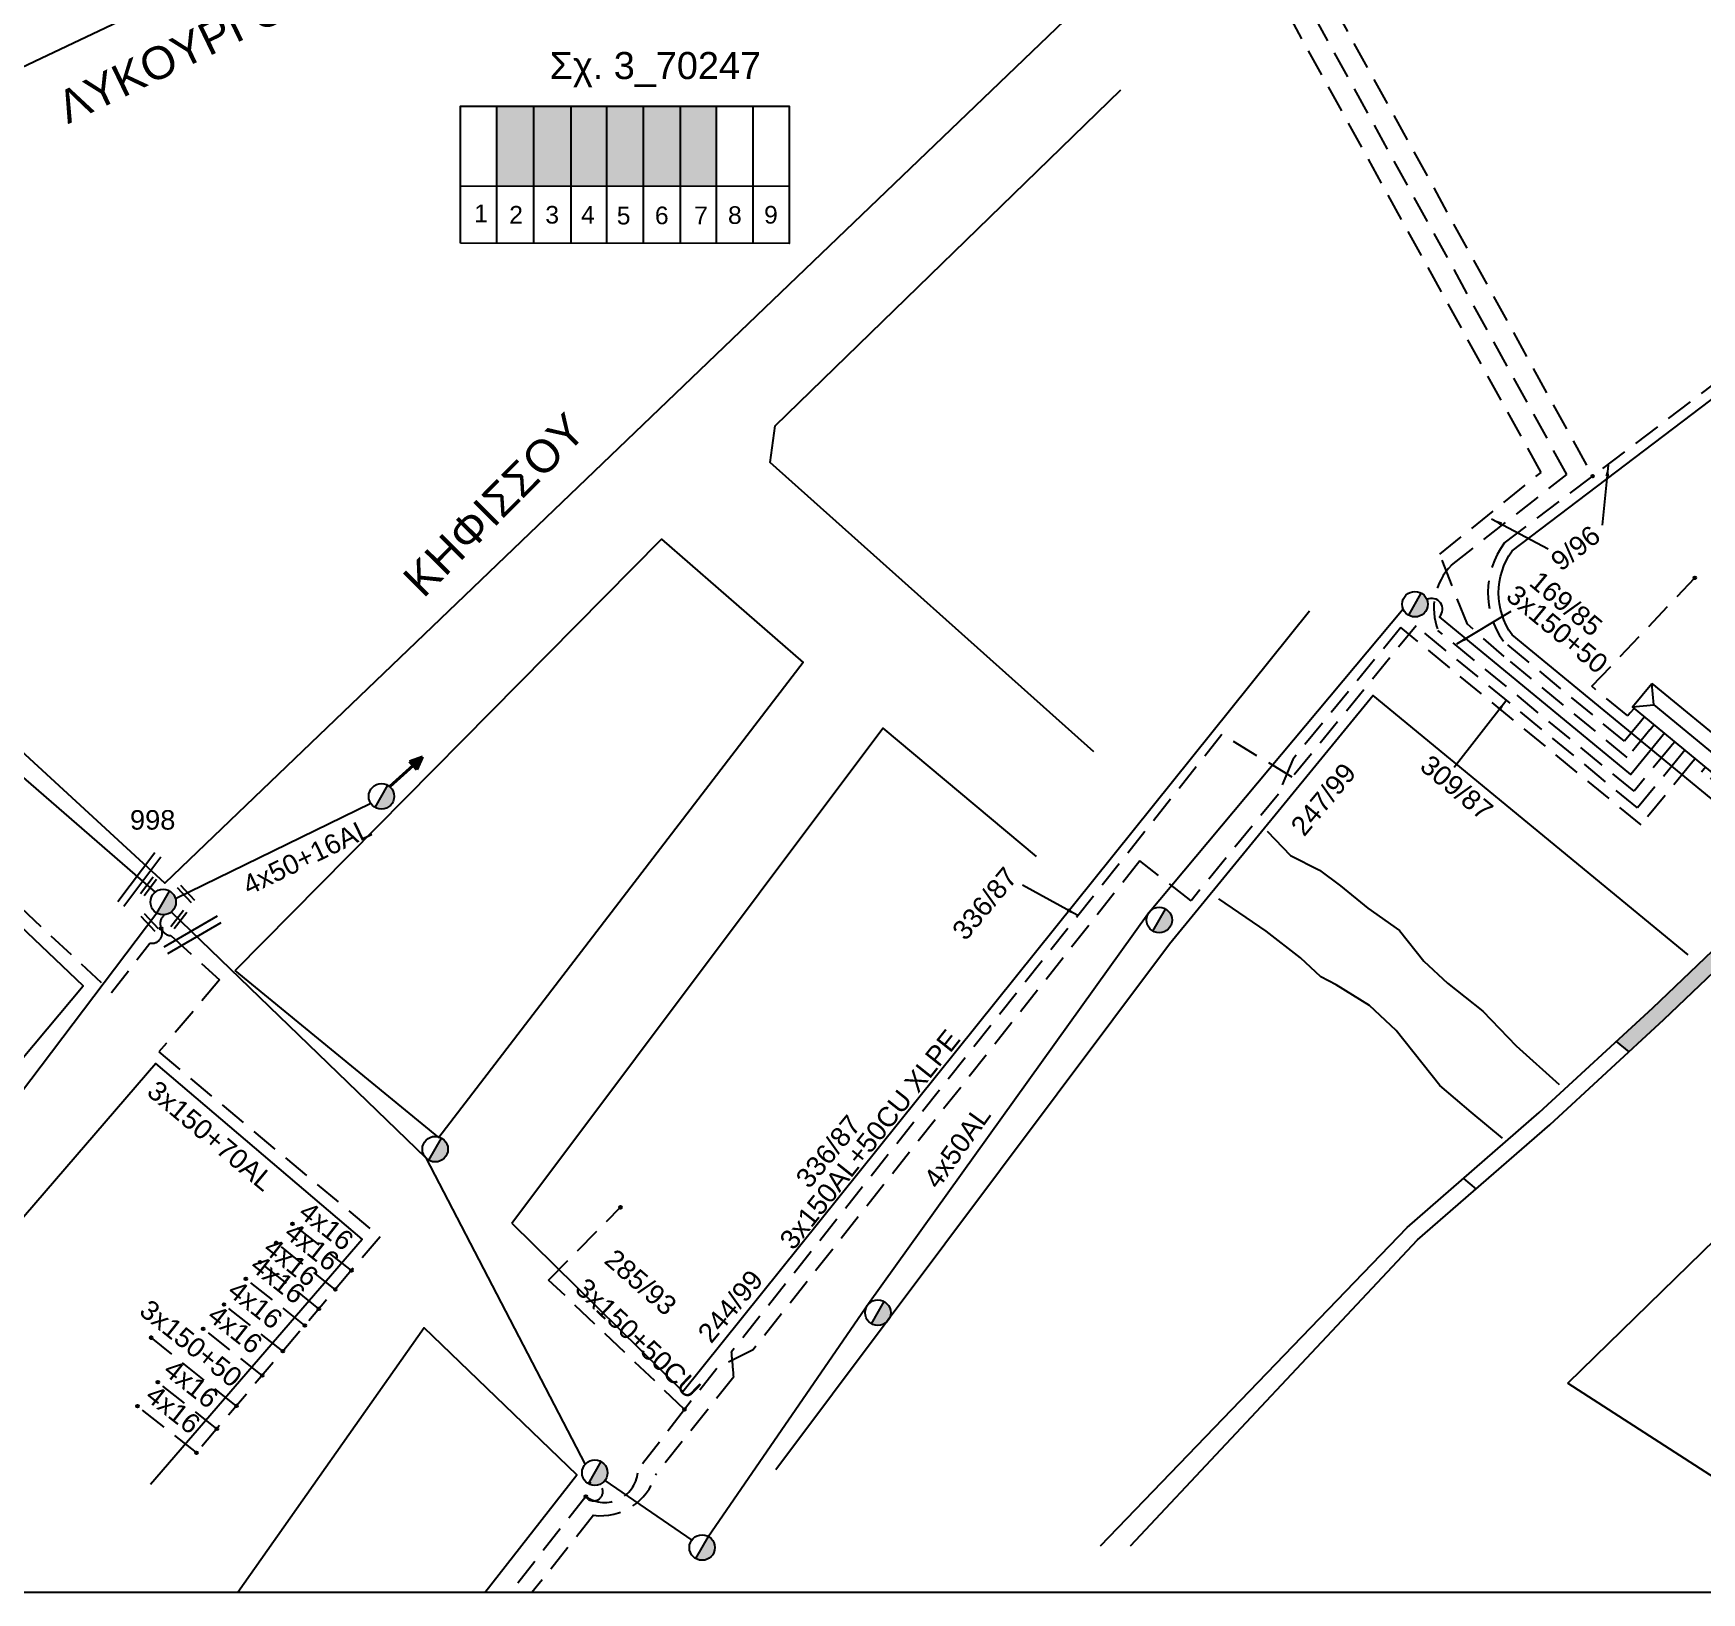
# Model space of a CAD drawing. Header units: millimetres. Extents: x 1421 to 7616, y 908 to 2861.
# Drawn here: x 6703.5 to 6857.5, y 1836.3 to 1980.2 of the extents above; entities that cross this region are included whole.
import ezdxf
from ezdxf.enums import TextEntityAlignment as Align

# ---------------------------------------------------------------- set-up
doc = ezdxf.new("R2010")
doc.units = ezdxf.units.MM
doc.linetypes.add('DASHED', pattern=[19.05, 12.7, -6.35])
for name, color, linetype, lineweight in [('3x150+50', 7, 'Continuous', 30), ('3x150+70', 7, 'Continuous', 30), ('4x16', 7, 'Continuous', 30), ('Άγνωστα', 7, 'Continuous', 30), ('Γυμνά εναέρια ΧΤ (3Φ) 4x50AL', 7, 'Continuous', 30), ('Γυμνά εναέρια ΧΤ και ΦΟΠ (3Φ)   4x50+16AL', 7, 'Continuous', 30), ('Καλώδια ΧΤ   3x150+50CU', 7, 'DASHED', 30), ('Καλώδια ΧΤ   3x150+70AL', 7, 'DASHED', 30), ('Καλώδια ΧΤ   3x150AL+50CU', 7, 'DASHED', 30)]:
    doc.layers.add(name, color=color, linetype=linetype, lineweight=lineweight)
for name, color, linetype in [('Pillar OTE', 7, 'Continuous'), ('TEXT ΚΑΛΩΔΙΩΝ', 7, 'Continuous'), ('ΑΓΝΩΣΤΟ ΕΝΑΕΡΙΟ ΚΑΛΩΔΙΟ', 7, 'Continuous'), ('ΑΓΝΩΣΤΟ ΥΠΟΓΕΙΟ ΚΑΛΩΔΙΟ', 7, 'DASHED'), ('Επίτονοι', 7, 'Continuous'), ('Επιγραφές - Σχήματα', 7, 'Continuous'), ('Μηχανική τομή', 7, 'Continuous'), ('Στύλος ΦΜ', 7, 'Continuous'), ('Στύλος ΦΜ @ 1', 7, 'Continuous'), ('Συνδέσεις', 7, 'Continuous'), ('Τομή', 7, 'Continuous'), ('Υποσταθμός πόλεως', 7, 'Continuous'), ('Υπόβαθρο ΔΕΗ', 7, 'Continuous')]:
    doc.layers.add(name, color=color, linetype=linetype)
doc.styles.add('arial', font='ARIAL.TTF')
doc.styles.get("Standard").update_dxf_attribs({"font": 'ARIAL.TTF', "height": 1.8})
doc.linetypes.add('PRANES_1r', pattern='A,0.5,[137,SPECLINE.shx,S=1,R=180,X=0,Y=0],0.5', length=1)
doc.linetypes.add('SYN_LINE', pattern='A,0.5,-0.0001,["/\\/\\/\\/",Standard,S=0.1,R=0,X=0,Y=-0.05],-0.25', length=0.7501)
doc.dimstyles.new('ISO-25', dxfattribs={"dimtxt": 2.5, "dimasz": 2.5, "dimexe": 1.25, "dimexo": 0.625, "dimtad": 1, "dimtxsty": 'Standard', "dimcen": 2.5, "dimadec": 0, "dimazin": 0, "dimtfac": 1, "dimtmove": 0, "dimatfit": 3, "dimfxl": 1, "dimarcsym": 0})

# ---------------------------------------------------------------- blocks, each defined once
blk = doc.blocks.new('ΥΠΑΡΧΩΝ ΤΣΙΜΕΝΤΕΝΙΟΣ ΣΤΥΛΟΣ')
at = {"layer": 'Στύλος ΦΜ'}
blk.add_hatch(color=7, dxfattribs=at).paths.add_polyline_path([(-1.29, -2.28, 0.574793), (2.62, 0, 0.268822), (1.3, 2.27)])
at = {"layer": 'Στύλος ΦΜ', "color": 7}
blk.add_line((-1.29, -2.28), (1.3, 2.27), dxfattribs=at)
blk.add_circle((0, 0), 2.62, dxfattribs=at)
at = {"layer": 'Στύλος ΦΜ', "flags": 4}
for tag, p in [('ΑΡΙΘΜΟΣ', (-4.68, 8.05)), ('ΤΥΠΟΣ', (-4.91, 3.03))]:
    blk.add_attdef(tag, p, '', height=4, dxfattribs=at)
blk = doc.blocks.new('ΕΠΙΤΟΝΟΣ')
at = {"layer": 'Επίτονοι', "lineweight": 40, "ltscale": 40}
blk.add_hatch(color=256, dxfattribs=at).paths.add_polyline_path([(-1.13, 6.47), (0, 9.1), (1.13, 6.47)])
for p, q in [((-1.13, 6.47), (0, 9.1)), ((0, 9.1), (1.13, 6.47)), ((1.13, 6.47), (-1.13, 6.47)), ((-1.13, 6.47), (0, 6.47)), ((0, 6.47), (0, 0))]:
    blk.add_line(p, q, dxfattribs=at)
blk = doc.blocks.new('ΥΠΟΣΤΑΘΜΟΣ ΠΟΛΕΩΣ 9 ΑΝΑΧΩΡΗΣΕΩΝ')
at = {"layer": 'Υποσταθμός πόλεως', "ltscale": 40}
for p, q in [((-9.63, -2.82), (-9.63, -4)), ((-7.12, -2.82), (-7.12, -4)), ((-4.84, -2.82), (-4.84, -4)), ((-2.36, -2.82), (-2.36, -4)), ((0.09, -2.82), (0.09, -4)), ((2.55, -2.82), (2.55, -4)), ((5.02, -2.82), (5.02, -4)), ((7.48, -2.82), (7.48, -4)), ((9.61, -2.82), (9.61, -4))]:
    blk.add_line(p, q, dxfattribs=at)
blk.add_lwpolyline([(-10.02, 2.82), (10.02, 2.82), (10.02, -2.82), (-10.02, -2.82)], close=True, dxfattribs=at)
for points in [[(-7.21, 0), (-10.02, 2.82)], [(-10.02, -2.82), (-7.21, 0)], [(-7.21, 0), (7.21, 0)], [(7.21, 0), (10.02, 2.82)], [(10.02, -2.82), (7.21, 0)]]:
    blk.add_lwpolyline(points, dxfattribs=at)
at = {"layer": 'Υποσταθμός πόλεως', "linetype": 'SYN_LINE', "ltscale": 40, "flags": 1}
for tag, p in [('ΜΕΤΑΣΧΗΜΑΤΙΣΜΟΣ', (10.79, 1.71)), ('ΙΣΧΥΣ', (10.77, -1.08)), ('ΑΡΙΘΜΟΣ', (10.89, -3.8))]:
    blk.add_attdef(tag, p, '', height=1.8, dxfattribs=at)
blk = doc.blocks.new('_ΣΥΝΔΕΣΗ')
at = {"layer": 'Συνδέσεις', "linetype": 'SYN_LINE', "ltscale": 40}
blk.add_hatch(color=256, dxfattribs=at).paths.add_polyline_path([(0.5, -0.01, 1), (-0.5, -0.01, 1)])
at = {"layer": 'Συνδέσεις'}
blk.add_circle((0, -0.01), 0.5, dxfattribs=at)
blk = doc.blocks.new('ΤΟΜΗ')
at = {"layer": 'Τομή', "ltscale": 40}
for p, q in [((11.33, -0.65), (-11.4, -0.65)), ((11.33, -3.42), (-11.4, -3.42))]:
    blk.add_line(p, q, dxfattribs=at)
blk = doc.blocks.new('ΜΗΧΑΝΙΚΗ ΤΟΜΗ')
at = {"layer": 'Μηχανική τομή', "ltscale": 40}
for p, q in [((-3.79, 1.21), (3.79, 1.21)), ((3.79, -0.34), (-3.79, -0.34))]:
    blk.add_line(p, q, dxfattribs=at)

msp = doc.modelspace()

# ---------------------------------------------------------------- hatches: boundary and pattern name
at = {"layer": 'Καλώδια ΧΤ   3x150AL+50CU', "linetype": 'DASHED', "lineweight": -3, "ltscale": 0.2}
h = msp.add_hatch(color=133, dxfattribs=at)
h.dxf.hatch_style = 1
h.paths.add_polyline_path([(6749.73, 1973.49), (6746.29, 1973.49), (6746.29, 1966.13), (6749.73, 1966.12)])
h = msp.add_hatch(color=30, dxfattribs=at)
h.dxf.hatch_style = 1
h.paths.add_polyline_path([(6749.73, 1966.12), (6753.17, 1966.12), (6753.17, 1973.49), (6749.73, 1973.49)])
h = msp.add_hatch(color=2, dxfattribs=at)
h.dxf.hatch_style = 1
h.paths.add_polyline_path([(6756.47, 1973.49), (6753.17, 1973.49), (6753.17, 1966.12), (6756.47, 1966.12)])
h = msp.add_hatch(color=62, dxfattribs=at)
h.dxf.hatch_style = 1
h.paths.add_polyline_path([(6756.47, 1966.12), (6759.85, 1966.11), (6759.85, 1973.49), (6756.47, 1973.49)])
h = msp.add_hatch(color=27, dxfattribs=at)
h.dxf.hatch_style = 1
h.paths.add_polyline_path([(6759.85, 1966.11), (6763.25, 1966.11), (6763.25, 1973.49), (6759.85, 1973.49)])
h = msp.add_hatch(color=5, dxfattribs=at)
h.dxf.hatch_style = 1
h.paths.add_polyline_path([(6763.19, 1966.11), (6766.59, 1966.11), (6766.59, 1973.49), (6763.19, 1973.49)])
at = {"layer": 'Υπόβαθρο ΔΕΗ', "linetype": 'Continuous', "lineweight": -3, "ltscale": 0.1}
h = msp.add_hatch(color=256, dxfattribs=at)
h.dxf.hatch_style = 1
h.paths.add_polyline_path([(6865.56, 1900.14), (6864.4, 1901.1), (6853.03, 1890.26), (6849.66, 1887.15), (6850.82, 1886.18), (6854.05, 1889.16)])
h.paths.add_polyline_path([(6893.91, 1927.34), (6892.82, 1928.37), (6884.61, 1920.7), (6878.35, 1914.6), (6879.37, 1913.5), (6885.65, 1919.62)])
h.paths.add_polyline_path([(6922.81, 1954.48), (6921.77, 1955.56), (6907.35, 1941.99), (6908.5, 1941.01)])
h.paths.add_polyline_path([(6947.83, 1981.52), (6949.28, 1983.52), (6948.07, 1984.39), (6946.64, 1982.44), (6935.63, 1968.93), (6935.18, 1968.49), (6936.27, 1967.46), (6936.74, 1967.91)])

# ---------------------------------------------------------------- linework, layer by layer
at = {"layer": '3x150+50', "color": 1, "linetype": 'DASHED', "lineweight": -3, "ltscale": 0.2}
for points in [[(6836.43, 1997.92), (6838.27, 1994.59), (6821.77, 1985.96), (6847.48, 1939.32)], [(6722.25, 1853.5), (6714.38, 1859.8)]]:
    msp.add_lwpolyline(points, dxfattribs=at)
at = {"layer": '3x150+50', "color": 6, "linetype": 'DASHED', "lineweight": -3, "ltscale": 0.2}
msp.add_lwpolyline([(6852.78, 1915.92), (6850.68, 1913.36), (6839.33, 1922.69), (6835.92, 1925.66), (6833.36, 1932.12), (6842.72, 1939.68), (6816.62, 1987.02), (6824.48, 1991.13)], dxfattribs=at)
at = {"layer": '3x150+50', "color": 1, "linetype": 'DASHED', "lineweight": -3, "ltscale": 0.2}
msp.add_lwpolyline([(6851.9, 1916.65), (6850.43, 1914.86), (6839.24, 1924.1, -0.327267), (6839.33, 1933.14), (6895.52, 1975.8)], format="xyb", dxfattribs=at)
at = {"layer": '3x150+50', "color": 30, "linetype": 'DASHED', "lineweight": -3, "ltscale": 0.2}
msp.add_lwpolyline([(6856.59, 1912.79), (6851.95, 1907.14), (6829.77, 1925.36), (6819.79, 1913.17), (6818.47, 1909.98), (6810.4, 1900.13), (6805.68, 1903.82), (6769.97, 1858.68), (6766.61, 1856.96), (6763.64, 1853.17), (6759.33, 1847.57, -0.59669), (6754.52, 1845.13), (6747.55, 1836.26)], format="xyb", dxfattribs=at)
msp.add_arc((6755.24, 1845.59), 0.857, 212.0613, 123.2458, dxfattribs=at)
at = {"layer": '3x150+70', "color": 27, "linetype": 'DASHED', "lineweight": -3, "ltscale": 0.2}
msp.add_lwpolyline([(6854.69, 1914.36), (6851.31, 1910.25), (6833.2, 1925.09, -0.292294), (6834.45, 1931.13), (6845.11, 1939.49), (6819.52, 1985.91), (6825.56, 1989.06)], format="xyb", dxfattribs=at)
at = {"layer": '4x16', "color": 1, "linetype": 'DASHED', "lineweight": -3, "ltscale": 0.2}
for points in [[(6732.88, 1865.99), (6727.44, 1870.3)], [(6731.39, 1864.23), (6725.94, 1868.54)], [(6729.88, 1862.47), (6724.44, 1866.77)], [(6728.58, 1860.93), (6723.13, 1865.24)], [(6726.55, 1858.55), (6721.11, 1862.86)], [(6724.65, 1856.31), (6719.2, 1860.62)], [(6720.46, 1851.38), (6715.01, 1855.69)], [(6718.58, 1849.18), (6713.13, 1853.48)]]:
    msp.add_lwpolyline(points, dxfattribs=at)
at = {"layer": 'Pillar OTE', "lineweight": -3, "ltscale": 40}
for points in [[(6742.96, 1960.85), (6742.96, 1973.49), (6773.29, 1973.49), (6773.29, 1960.82), (6742.96, 1960.85)], [(6746.29, 1960.85), (6746.29, 1973.49)], [(6749.73, 1960.84), (6749.73, 1973.49)], [(6753.17, 1960.84), (6753.17, 1973.49)], [(6756.47, 1960.84), (6756.47, 1973.49)], [(6759.85, 1960.83), (6759.85, 1973.49)], [(6763.25, 1960.83), (6763.25, 1973.49)], [(6766.59, 1960.83), (6766.59, 1973.49)], [(6769.97, 1960.82), (6769.97, 1973.49)], [(6742.96, 1966.13), (6773.29, 1966.1)]]:
    msp.add_lwpolyline(points, dxfattribs=at)
at = {"layer": 'Άγνωστα', "lineweight": -3, "ltscale": 0.1}
msp.add_lwpolyline([(7529.06, 1836.26), (5255.84, 1836.26), (5255.84, 2847.77), (7529.06, 2847.77)], close=True, dxfattribs=at)
at = {"layer": 'ΑΓΝΩΣΤΟ ΕΝΑΕΡΙΟ ΚΑΛΩΔΙΟ', "color": 2, "lineweight": -3, "ltscale": 0.1}
for points in [[(6716.24, 1899.1), (6739.76, 1876.39), (6754.45, 1848.09)], [(6756.29, 1846.62), (6764.31, 1841.11)]]:
    msp.add_lwpolyline(points, dxfattribs=at)
at = {"layer": 'ΑΓΝΩΣΤΟ ΥΠΟΓΕΙΟ ΚΑΛΩΔΙΟ', "color": 5, "lineweight": -3, "ltscale": 0.2}
msp.add_lwpolyline([(6850.93, 1917.44), (6850.73, 1917.2), (6847.41, 1919.93), (6856.93, 1929.95)], dxfattribs=at)
at = {"layer": 'Γυμνά εναέρια ΧΤ (3Φ) 4x50AL', "color": 2, "lineweight": -3, "ltscale": 0.1}
msp.add_lwpolyline([(6830, 1927.04), (6806.42, 1898.89), (6780.63, 1862.91), (6765.85, 1841.44)], dxfattribs=at)
msp.add_lwpolyline([(6853.74, 1915.13), (6851, 1911.8), (6833.34, 1926.35, 0.857563), (6832.18, 1927.93)], format="xyb", dxfattribs=at)
at = {"layer": 'Γυμνά εναέρια ΧΤ και ΦΟΠ (3Φ)   4x50+16AL', "color": 30, "lineweight": -3, "ltscale": 0.1}
msp.add_lwpolyline([(6647.59, 1965.03), (6682.16, 1929.22), (6714.76, 1900.93)], dxfattribs=at)
at = {"layer": 'Γυμνά εναέρια ΧΤ και ΦΟΠ (3Φ)   4x50+16AL', "color": 1, "lineweight": -3, "ltscale": 0.1}
for points in [[(6734.68, 1909.1), (6716.64, 1900.31)], [(6714.92, 1898.98), (6696.47, 1874.64), (6677.95, 1852.63), (6665.21, 1836.26)]]:
    msp.add_lwpolyline(points, dxfattribs=at)
at = {"layer": 'Καλώδια ΧΤ   3x150+50CU', "color": 30, "lineweight": -3, "ltscale": 0.2}
msp.add_lwpolyline([(6763.64, 1853.17), (6751.08, 1865.12), (6757.72, 1871.83)], dxfattribs=at)
at = {"layer": 'Καλώδια ΧΤ   3x150+70AL', "color": 1, "lineweight": -3, "ltscale": 0.2}
for points in [[(6691.2, 1909.9), (6710.74, 1891.67), (6714.27, 1896.22, 0.61681), (6715.31, 1897.57, -362.54346)], [(6715.6, 1898.84, 0.650942), (6716.2, 1896.91), (6720.71, 1892.82), (6715.1, 1886.17), (6735.52, 1869.1), (6718.58, 1849.18)]]:
    msp.add_lwpolyline(points, format="xyb", dxfattribs=at)
at = {"layer": 'Καλώδια ΧΤ   3x150AL+50CU', "color": 151, "lineweight": -3, "ltscale": 0.2}
msp.add_lwpolyline([(6855.64, 1913.58), (6851.63, 1908.7), (6831.18, 1925.5), (6819.75, 1911.54), (6813.25, 1915.48), (6767.98, 1858.48, -0.000327), (6768.18, 1856.17), (6760.94, 1847.1, -0.366065), (6755.24, 1843.4), (6749.54, 1836.26)], format="xyb", dxfattribs=at)
at = {"layer": 'Υπόβαθρο ΔΕΗ', "linetype": 'Continuous', "lineweight": -3, "ltscale": 0.1}
for points in [[(6802.03, 1840.57), (6830.35, 1869.96), (6842.54, 1880.58), (6853.03, 1890.26), (6868.93, 1905.42), (6884.61, 1920.7), (6901.11, 1936.13), (6922.04, 1955.81), (6935.63, 1968.93), (6946.64, 1982.44), (6953.94, 1992.48), (6959.28, 2000.71), (6970.24, 2018.78), (6979.59, 2035.13), (6988.52, 2053.1), (6997.38, 2071.08), (7005.88, 2088.13), (7013.33, 2103.18)], [(6804.8, 1840.57), (6831.32, 1868.82), (6843.54, 1879.46), (6854.05, 1889.16), (6869.97, 1904.34), (6885.65, 1919.62), (6902.14, 1935.03), (6923.07, 1954.73), (6936.74, 1967.91), (6947.83, 1981.52), (6955.18, 1991.63), (6960.55, 1999.91), (6971.53, 2018.02), (6980.92, 2034.43), (6989.87, 2052.43), (6998.73, 2070.42), (7007.22, 2087.47), (7014.7, 2102.55)], [(6849.66, 1887.15), (6850.82, 1886.18)], [(6835.55, 1874.49), (6836.72, 1873.52)]]:
    msp.add_lwpolyline(points, dxfattribs=at)
at = {"layer": 'Υπόβαθρο ΔΕΗ', "lineweight": -3, "ltscale": 0.1}
msp.add_lwpolyline([(6866.07, 1903.3), (6840.05, 1924.68, -0.321637), (6840.05, 1932.43), (6926.45, 1998.03), (6954.43, 2021.7), (6958.12, 2018.28)], format="xyb", dxfattribs=at)
for points in [[(6657.14, 1955.62), (6776.88, 2012.4), (6798.7, 1981.36), (6715.64, 1901.75), (6657.14, 1955.62)], [(6801.42, 1913.87), (6771.53, 1940.58), (6772, 1943.97), (6803.91, 1974.99)], [(6747.7, 1870.37), (6763.48, 1854.83), (6821.35, 1926.89)], [(6669.63, 1846.36), (6708.12, 1892.29), (6676.52, 1922.3), (6604.28, 1845.78)], [(6856.29, 1895.13), (6827.21, 1919.08), (6808.42, 1896.13), (6772.08, 1847.61)], [(6747.7, 1870.37), (6781.93, 1916.06), (6796.09, 1904.22)], [(6949.04, 1847.27), (6903.4, 1912.35), (6845.19, 1855.59), (6863.47, 1843.81)], [(6714.32, 1846.27), (6733.87, 1868.9), (6714.81, 1885.11), (6681.35, 1846.29)], [(6745.2, 1836.26), (6753.7, 1847.12), (6739.6, 1860.71), (6722.39, 1836.26)]]:
    msp.add_lwpolyline(points, dxfattribs=at)
msp.add_lwpolyline([(6722.14, 1893.7), (6761.5, 1933.53), (6774.6, 1922.14), (6740.94, 1878.27)], close=True, dxfattribs=at)
at = {"layer": 'Υπόβαθρο ΔΕΗ', "linetype": 'PRANES_1r', "lineweight": -3, "ltscale": 0.5}
for points in [[(6817.44, 1906.55), (6819.59, 1904.32), (6822.27, 1902.96), (6824.21, 1901.5), (6826.72, 1899.46), (6829.64, 1897.38), (6831.91, 1894.55), (6834.09, 1892.51), (6837.35, 1889.95), (6840.41, 1886.75), (6844.4, 1883.18)], [(6839.16, 1878.22), (6836.28, 1880.63), (6833.36, 1883.09), (6829.33, 1888.14), (6826.87, 1890.46), (6823.81, 1892.36), (6822.39, 1893.1), (6820.51, 1894.85), (6817.33, 1897.31), (6812.96, 1900.31)]]:
    msp.add_lwpolyline(points, dxfattribs=at)

# ---------------------------------------------------------------- block references
at = {"layer": 'Επίτονοι', "lineweight": -3, "xscale": 0.449999999999818, "yscale": 0.449999999999818, "zscale": 0.449999999999818, "rotation": 312.1827476351586}
msp.add_blockref('ΕΠΙΤΟΝΟΣ', (6736.41, 1910.67), dxfattribs=at)
at = {"layer": 'Μηχανική τομή', "lineweight": -3, "xscale": 0.2499999999999678, "yscale": 0.2499999999999678, "zscale": 0.2499999999999678}
for p, rotation in [((6714.23, 1901.39), 52.92267066975222), ((6717.53, 1900.68), 312.9274055992574), ((6714.17, 1898.05), 312.9274055992574), ((6717.03, 1898.34), 52.92267066975222)]:
    msp.add_blockref('ΜΗΧΑΝΙΚΗ ΤΟΜΗ', p, dxfattribs=dict(at, rotation=rotation))
at = {"layer": 'Στύλος ΦΜ @ 1', "lineweight": -3, "ltscale": 40, "xscale": 0.4499999999998181, "yscale": 0.4499999999998181, "zscale": 0.4499999999998181}
for p in [(6831.08, 1927.51), (6735.65, 1909.77), (6807.47, 1898.35), (6740.61, 1877.2), (6781.49, 1862.1), (6755.35, 1847.33), (6765.26, 1840.42)]:
    msp.add_blockref('ΥΠΑΡΧΩΝ ΤΣΙΜΕΝΤΕΝΙΟΣ ΣΤΥΛΟΣ', p, dxfattribs=at)
at = {"layer": 'Στύλος ΦΜ @ 1', "lineweight": -3, "ltscale": 40}
ref = msp.add_blockref('ΥΠΑΡΧΩΝ ΤΣΙΜΕΝΤΕΝΙΟΣ ΣΤΥΛΟΣ', (6715.5, 1900.01), dxfattribs=dict(at, xscale=0.4499999999998181, yscale=0.4499999999998181, zscale=0.4499999999998181))
ref.add_attrib('ΑΡΙΘΜΟΣ', '998', (6712.43, 1906.7), dxfattribs={"layer": 'Στύλος ΦΜ', "height": 1.8, "flags": 4})
at = {"layer": 'Συνδέσεις', "lineweight": -3, "xscale": 0.25, "yscale": 0.25, "zscale": 0.25}
for p in [(6847.49, 1939.33), (6856.93, 1929.96), (6715.31, 1897.57), (6757.72, 1871.83), (6727.44, 1870.3), (6725.94, 1868.54), (6724.44, 1866.78), (6732.88, 1865.99), (6723.14, 1865.24), (6731.39, 1864.24), (6721.11, 1862.86), (6729.88, 1862.47), (6728.58, 1860.93), (6714.38, 1859.8), (6719.2, 1860.62), (6726.55, 1858.56), (6724.65, 1856.31), (6715.01, 1855.69), (6713.13, 1853.48), (6722.26, 1853.5), (6763.64, 1853.18), (6720.46, 1851.39), (6718.58, 1849.18), (6754.52, 1845.13)]:
    msp.add_blockref('_ΣΥΝΔΕΣΗ', p, dxfattribs=at)
at = {"layer": 'Τομή', "lineweight": -3, "xscale": 0.2499999999999999, "yscale": 0.2499999999999999, "zscale": 0.2499999999999999}
for p, rotation in [((6712.9, 1902.4), 53.17216683802015), ((6717.94, 1897.42), 30.27697451977896)]:
    msp.add_blockref('ΤΟΜΗ', p, dxfattribs=dict(at, rotation=rotation))
at = {"layer": 'Υποσταθμός πόλεως', "lineweight": -3, "xscale": 0.4999999999999998, "yscale": 0.4999999999999998, "zscale": 0.4999999999999998, "rotation": 320.5917507574994}
msp.add_blockref('ΥΠΟΣΤΑΘΜΟΣ ΠΟΛΕΩΣ 9 ΑΝΑΧΩΡΗΣΕΩΝ', (6855.92, 1915.93), dxfattribs=at)

# ---------------------------------------------------------------- texts
at = {"lineweight": -3, "ltscale": 40, "char_height": 3, "attachment_point": 1, "style": 'arial'}
for s, insert, width, rotation in [('ΛΥΚΟΥΡΓΟΥ', (6705.38, 1974.51), 64.8866, 25.7146), ('ΚΗΦΙΣΣΟΥ', (6737.4, 1930.1), 37.232, 45.1863)]:
    msp.add_mtext(s, dxfattribs=dict(at, insert=insert, width=width, rotation=rotation))
at = {"lineweight": -3, "ltscale": 30, "char_height": 1.63, "width": 11.2573, "attachment_point": 1}
for s, insert in [('1', (6744.21, 1964.41)), ('2', (6747.45, 1964.28)), ('3', (6750.78, 1964.28)), ('4', (6754.08, 1964.28)), ('5', (6757.38, 1964.2)), ('6', (6760.9, 1964.22)), ('7', (6764.53, 1964.22)), ('8', (6767.65, 1964.25)), ('9', (6770.98, 1964.28))]:
    msp.add_mtext(s, dxfattribs=dict(at, insert=insert))
at = {"layer": 'TEXT ΚΑΛΩΔΙΩΝ', "lineweight": -3, "ltscale": 0.1, "style": 'arial'}
for s, rotation, p in [('3x150+50', 320.4584, (6844.22, 1925.21)), ('4x50+16AL', 25.9695, (6728.76, 1904.22)), (' 3x150AL+50CU XLPE', 51.5397, (6780.52, 1877.83)), ('3x150+70AL', 320.0975, (6719.89, 1878.44)), (' 4x50AL', 54.3694, (6788.6, 1877.12)), ('4x16', 321.6533, (6730.57, 1870.11)), ('4x16', 321.6533, (6729.24, 1868.22)), ('4x16', 321.6533, (6727.32, 1866.79)), ('4x16', 321.6533, (6726.1, 1865.19)), ('4x16', 321.6533, (6724.01, 1862.86)), (' 3x150+50CU', 316.4367, (6759.11, 1859.97)), ('3x150+50', 321.3225, (6718.07, 1859.27)), ('4x16', 321.6533, (6722.15, 1860.58)), ('4x16', 321.6533, (6718.09, 1855.55)), ('4x16', 321.6533, (6716.42, 1853.18))]:
    msp.add_text(s, height=1.8, rotation=rotation, dxfattribs=at).set_placement(p, align=Align.MIDDLE_CENTER)
at = {"layer": 'Άγνωστα', "color": 7, "lineweight": -3, "insert": (6751.17, 1978.49), "char_height": 2.5, "width": 4.551914400963142e-14, "attachment_point": 1}
msp.add_mtext('Σχ. 3_70247', dxfattribs=at)
at = {"layer": 'Άγνωστα', "color": 7, "lineweight": -3, "char_height": 1.8, "attachment_point": 1}
for s, heights, insert, rotation in [('9/96', [0.287], (6843.42, 1931.88), 38.5223), ('169/85', [0.287], (6842.66, 1930.72), 320.2219), ('309/87', [0.287], (6832.56, 1913.73), 320.2219), ('247/99', [0.73], (6819.46, 1907.12), 50.2219), ('336/87', [0.73], (6788.2, 1897.5), 50.2219), ('336/87', [0.73], (6773.76, 1874.61), 50.2219), ('285/93', [0.73], (6757.29, 1868.13), 318.8676), ('244/99', [0.73], (6764.71, 1860.32), 50.2219)]:
    msp.add_mtext_dynamic_manual_height_columns(s, width=1.8, gutter_width=2.31, heights=heights, dxfattribs=dict(at, insert=insert, rotation=rotation))

# ---------------------------------------------------------------- leaders
at = {"layer": 'Επιγραφές - Σχήματα', "lineweight": -3, "ltscale": 40}
for points in [[(6848.93, 1940.34), (6848.36, 1934.8)], [(6838.16, 1935.38), (6843.38, 1932.63)], [(6834.96, 1923.85), (6839.95, 1926.88)], [(6839.46, 1918.55), (6834.7, 1912.42)], [(6799.89, 1898.81), (6794.85, 1901.57)]]:
    msp.add_leader(points, dimstyle='ISO-25', override={"dimasz": 1, "dimtad": 0}, dxfattribs=at)

doc.saveas('drawing.dxf')
